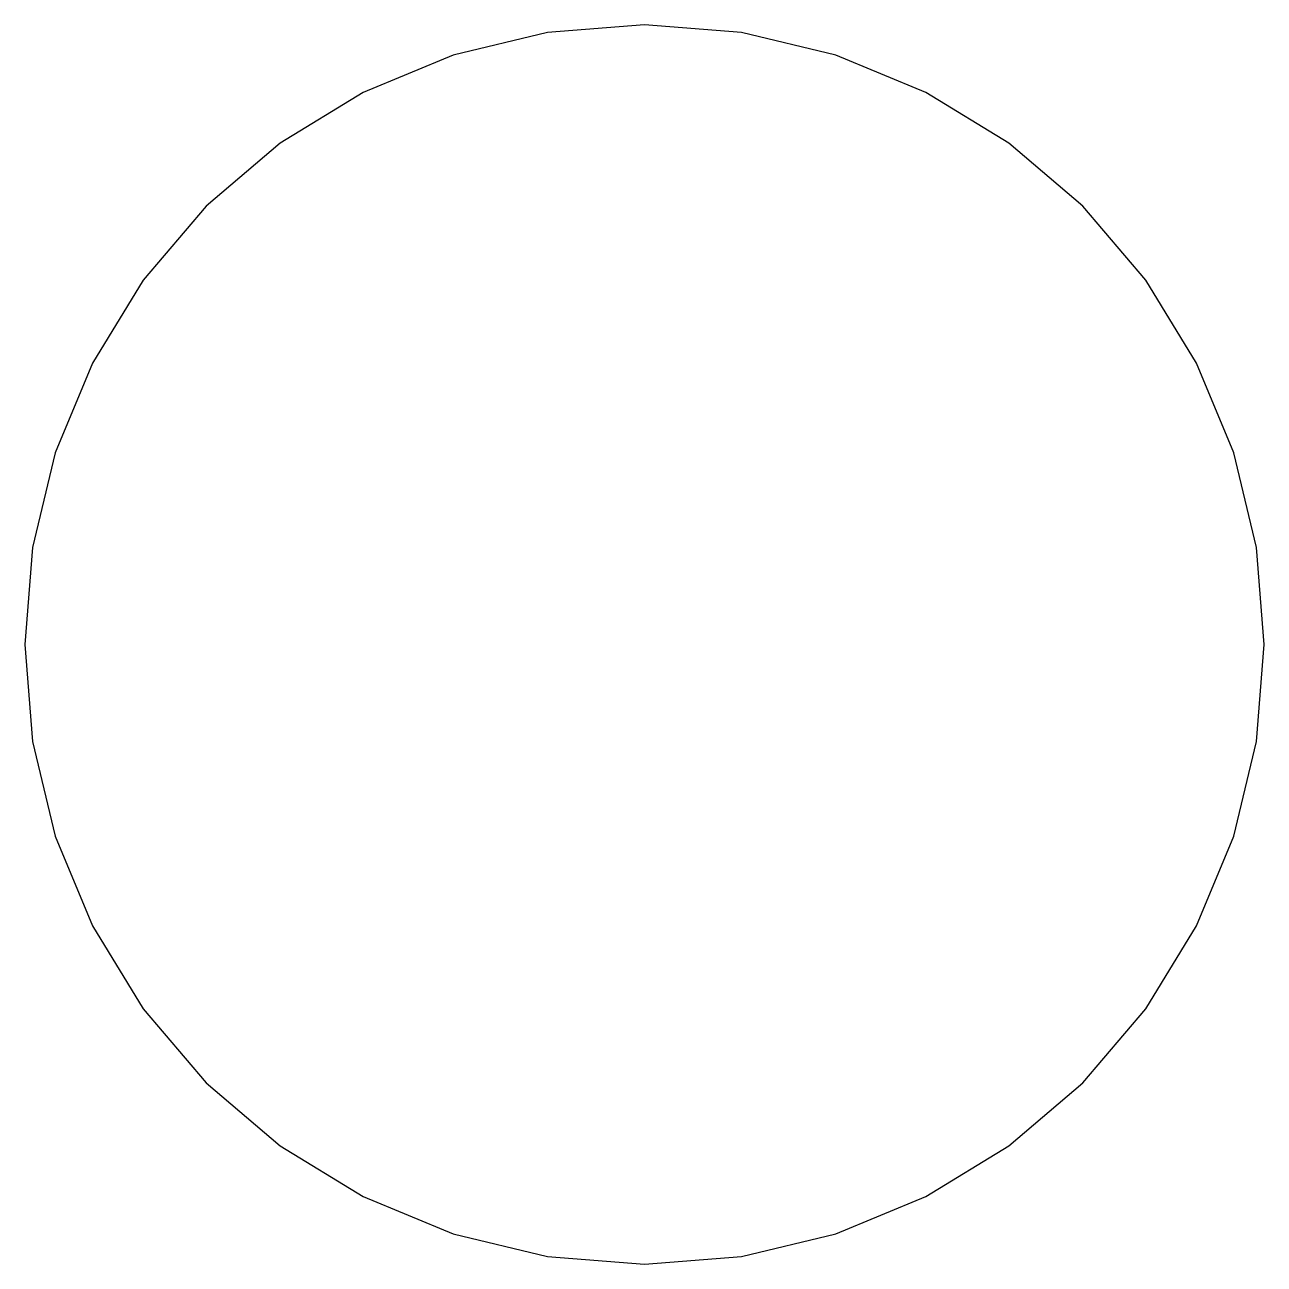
# Model space of a CAD drawing. Header units: metres. Extents: x 298.6 to 310.6, y 36.5 to 48.5.
import ezdxf

# ---------------------------------------------------------------- set-up
doc = ezdxf.new("R2010")
doc.units = ezdxf.units.M

msp = doc.modelspace()

# ---------------------------------------------------------------- linework, layer by layer
for p, q in [((304.65, 48.5), (303.711, 48.4261)), ((305.589, 48.4261), (304.65, 48.5)), ((303.711, 48.4261), (302.796, 48.2063)), ((306.504, 48.2063), (305.589, 48.4261)), ((302.796, 48.2063), (301.926, 47.846)), ((307.374, 47.846), (306.504, 48.2063)), ((301.926, 47.846), (301.123, 47.3541)), ((308.177, 47.3541), (307.374, 47.846)), ((301.123, 47.3541), (300.407, 46.7426)), ((308.893, 46.7426), (308.177, 47.3541)), ((300.407, 46.7426), (299.796, 46.0267)), ((309.504, 46.0267), (308.893, 46.7426)), ((299.796, 46.0267), (299.304, 45.2239)), ((309.996, 45.2239), (309.504, 46.0267)), ((299.304, 45.2239), (298.944, 44.3541)), ((310.356, 44.3541), (309.996, 45.2239)), ((298.944, 44.3541), (298.724, 43.4386)), ((310.576, 43.4386), (310.356, 44.3541)), ((298.724, 43.4386), (298.65, 42.5)), ((310.65, 42.5), (310.576, 43.4386)), ((298.65, 42.5), (298.724, 41.5614)), ((310.576, 41.5614), (310.65, 42.5)), ((298.724, 41.5614), (298.944, 40.6459)), ((310.356, 40.6459), (310.576, 41.5614)), ((298.944, 40.6459), (299.304, 39.7761)), ((309.996, 39.7761), (310.356, 40.6459)), ((299.304, 39.7761), (299.796, 38.9733)), ((309.504, 38.9733), (309.996, 39.7761)), ((299.796, 38.9733), (300.407, 38.2574)), ((308.893, 38.2574), (309.504, 38.9733)), ((300.407, 38.2574), (301.123, 37.6459)), ((308.177, 37.6459), (308.893, 38.2574)), ((301.123, 37.6459), (301.926, 37.154)), ((307.374, 37.154), (308.177, 37.6459)), ((301.926, 37.154), (302.796, 36.7937)), ((306.504, 36.7937), (307.374, 37.154)), ((302.796, 36.7937), (303.711, 36.5739)), ((305.589, 36.5739), (306.504, 36.7937)), ((303.711, 36.5739), (304.65, 36.5)), ((304.65, 36.5), (305.589, 36.5739))]:
    msp.add_line(p, q)

doc.saveas('drawing.dxf')
